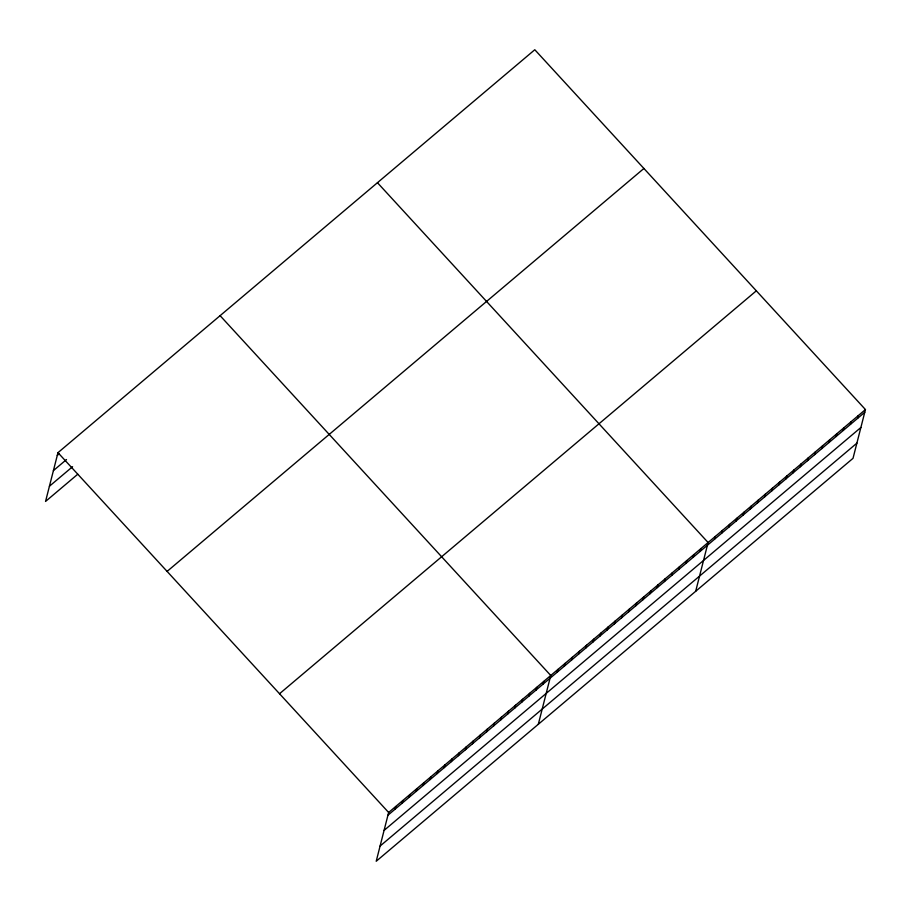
<?xml version="1.0" encoding="UTF-8"?>
<svg xmlns="http://www.w3.org/2000/svg" width="911" height="911" viewBox="0 0 911 911"><rect width="100%" height="100%" fill="white"/><g stroke="black" fill="none" stroke-linecap="round" stroke-linejoin="round"><path stroke-width="1.37" d="M865.45 409.563L388.644 812.475L376.209 861.259L853.015 458.335L865.45 409.563L534.791 49.741L57.985 452.665L45.55 501.437L77.777 474.21M394.987 809.264L395.693 806.52M402.036 803.308L402.742 800.564M409.085 797.353L409.791 794.608M416.133 791.397L416.839 788.653M423.182 785.441L423.888 782.697M430.231 779.486L430.937 776.741M437.28 773.53L437.975 770.786M444.329 767.574L445.024 764.83M451.378 761.619L452.072 758.874M458.427 755.663L459.121 752.919M465.475 749.707L466.17 746.963M472.524 743.752L473.219 741.007M479.573 737.796L480.268 735.052M486.622 731.84L487.317 729.085M493.671 725.885L494.366 723.129M500.72 719.929L501.414 717.173M507.769 713.973L508.463 711.218M514.817 708.018L515.512 705.262M521.866 702.051L522.561 699.306M528.915 696.095L529.61 693.351M535.964 690.139L536.659 687.395M543.013 684.184L543.708 681.439M538.321 724.268L550.756 675.484L220.098 315.673M557.213 672.193L557.908 669.437M564.365 666.146L565.059 663.402M571.516 660.099L572.21 657.355M578.667 654.052L579.362 651.308M585.819 648.017L586.513 645.261M592.97 641.97L593.665 639.226M600.121 635.924L600.816 633.179M607.273 629.877L607.979 627.132M614.424 623.841L615.13 621.086M621.575 617.795L622.281 615.05M628.727 611.748L629.433 609.003M635.878 605.701L636.584 602.957M643.029 599.666L643.735 596.91M650.181 593.619L650.887 590.875M657.343 587.572L658.038 584.828M664.495 581.525L665.189 578.781M671.646 575.49L672.341 572.734M678.797 569.443L679.492 566.699M685.949 563.397L686.643 560.652M693.1 557.361L693.795 554.605M700.252 551.314L700.946 548.57M695.674 591.307L708.098 542.523L377.45 182.701M714.554 539.221L715.26 536.477M721.706 533.186L722.412 530.43M728.857 527.139L729.563 524.394M736.008 521.092L736.714 518.348M743.16 515.045L743.866 512.301M750.311 509.01L751.017 506.254M757.462 502.963L758.168 500.219M764.625 496.916L765.32 494.172M771.776 490.87L772.471 488.125M778.928 484.834L779.622 482.078M786.079 478.787L786.774 476.043M793.23 472.741L793.925 469.996M800.382 466.694L801.076 463.95M807.533 460.659L808.228 457.903M814.685 454.612L815.391 451.867M821.836 448.565L822.542 445.821M828.987 442.518L829.693 439.774M836.139 436.483L836.845 433.738M843.29 430.436L843.996 427.692M850.441 424.389L851.147 421.645M857.593 418.354L858.299 415.598M57.279 455.409L59.295 453.701M53.407 470.6L66.503 459.543M49.422 486.246L72.584 466.683M167.1 571.402L643.906 168.478M279.529 693.738L756.335 290.814M387.938 815.22L864.755 412.307M384.066 830.411L860.872 427.498M380.081 846.068L856.887 443.145M57.985 452.665L388.644 812.475"/></g></svg>
